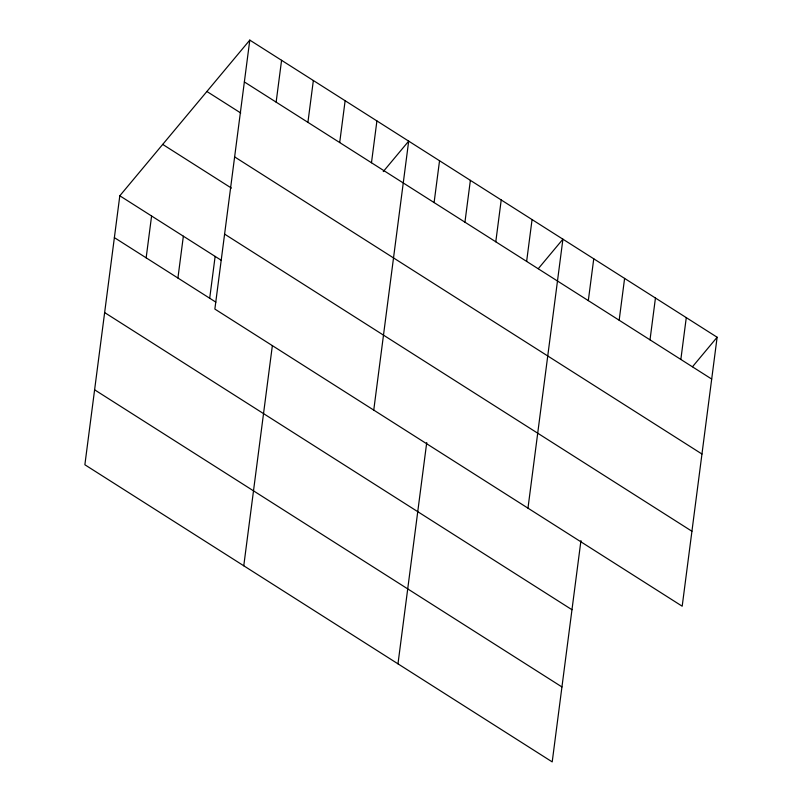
<?xml version="1.0" encoding="UTF-8"?>
<svg xmlns="http://www.w3.org/2000/svg" width="802" height="802" viewBox="0 0 802 802"><rect width="100%" height="100%" fill="white"/><g stroke="black" fill="none" stroke-linecap="round" stroke-linejoin="round"><path stroke-width="1.2" d="M249.793 40.1L214.866 309.071L682.191 606.212L717.128 337.241L249.793 40.1L119.809 195.788L84.872 464.759L552.207 761.9L580.949 540.618M146.154 257.833L151.588 215.999M177.924 278.033L183.357 236.199M209.703 298.244L215.136 256.409M276.139 102.135L281.572 60.3M243.768 565.791L272.349 345.682M307.918 122.345L313.351 80.511M339.697 142.545L345.131 100.711M371.476 162.756L376.91 120.922M373.752 410.093L408.689 141.122L383.266 171.578M434.103 202.565L439.536 160.741M397.982 663.845L426.724 442.564M464.939 222.184L470.373 180.35M495.786 241.793L501.22 199.959M526.633 261.402L532.067 219.568M527.977 508.147L562.914 239.176L538.282 268.68M588.317 300.62L593.751 258.795M619.164 320.239L624.598 278.404M650.011 339.847L655.445 298.013M680.848 359.456L686.281 317.622M692.507 366.735L717.128 337.241M244.359 81.934L711.695 379.065M206.896 91.478L240.73 112.992M234.625 156.891L701.961 454.022M162.706 144.41L231.387 188.079M224.6 234.114L691.936 531.255M119.809 195.788L221.292 260.319M114.375 237.623L215.858 302.153M104.641 312.579L571.966 609.721M94.606 389.812L561.941 686.943"/></g></svg>
